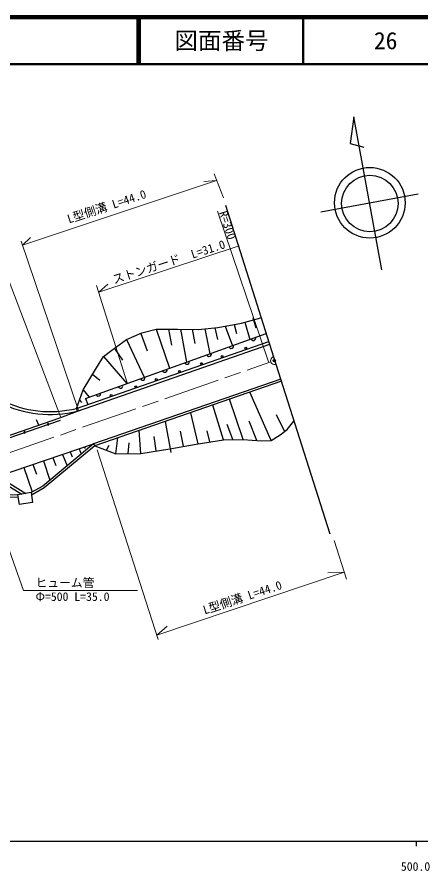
# Model space of a CAD drawing. Units: millimetres, scale not verified. Extents: x 40000 to 680000, y 20000 to 380000.
# Drawn here: x 483193 to 568985, y 198715 to 380000 of the extents above; entities that cross this region are included whole.
import ezdxf
from ezdxf.enums import TextEntityAlignment as Align

# ---------------------------------------------------------------- set-up
doc = ezdxf.new("R2010")
doc.units = ezdxf.units.MM
doc.header["$LTSCALE"] = 1000
doc.header["$PDMODE"] = 32
doc.header["$PDSIZE"] = 500
doc.linetypes.add('CHAIN', pattern=[18.5, 12, -1.5, 3.5, -1.5])
for name, color, linetype, lineweight in [('M-BGD', 7, 'Continuous', 25), ('M-BMK', 2, 'CHAIN', 13), ('M-STR-HTXT', 7, 'Continuous', 13), ('M-TTL', 2, 'Continuous', 13), ('M-TTL-BAND', 7, 'Continuous', 25), ('M-TTL-LINE', 7, 'Continuous', 50), ('M-TTL-TXT', 7, 'Continuous', 50)]:
    doc.layers.add(name, color=color, linetype=linetype, lineweight=lineweight)
doc.layers.add('M-OTRS', color=6, linetype='Continuous')
doc.styles.add('ＭＳ ゴシック', font='')
doc.styles.get('ＭＳ ゴシック').set_extended_font_data('MS Gothic')

msp = doc.modelspace()

# ---------------------------------------------------------------- linework, layer by layer
at = {"layer": 'M-BGD'}
for p, q in [((554757, 358799), (553945, 353191)), ((560689, 326307), (554757, 358799)), ((553945, 353191), (556825, 352348)), ((547756, 338685), (568414, 342457)), ((527440, 340061), (537697, 307844)), ((530861, 315005), (534975, 316157)), ((533247, 316239), (533905, 314018)), ((509718, 312948), (512762, 313771)), ((512762, 313771), (517287, 313771)), ((512762, 313771), (515598, 305457)), ((515371, 313771), (515971, 310316)), ((517287, 313771), (521647, 313689)), ((517923, 313759), (519157, 306733)), ((520385, 313713), (520989, 310727)), ((521647, 313689), (525843, 314100)), ((523061, 313827), (524142, 308520)), ((525229, 314040), (525761, 311550)), ((525843, 314100), (530861, 315005)), ((527383, 314378), (528926, 310235)), ((529326, 314728), (529833, 312825)), ((531592, 315210), (532646, 311568)), ((497696, 299040), (536137, 312820)), ((506427, 311550), (509718, 312948)), ((509463, 312840), (510829, 309164)), ((495829, 296921), (536690, 311145)), ((496000, 296345), (536888, 310578)), ((503301, 309246), (506427, 311550)), ((506427, 311550), (510218, 303528)), ((501573, 307930), (503301, 309246)), ((503870, 309665), (505563, 307189)), ((500093, 305544), (501573, 307930)), ((501573, 307930), (506517, 302202)), ((537697, 307844), (538180, 306328)), ((497213, 300855), (500093, 305544)), ((538180, 306328), (549652, 270297)), ((499242, 304159), (500751, 302911)), ((539189, 303138), (499452, 289399)), ((539352, 302665), (499702, 288956)), ((495829, 296921), (497213, 300855)), ((497213, 300855), (498483, 299322)), ((537196, 290077), (532641, 300345)), ((496472, 298749), (496910, 298150)), ((497696, 299040), (498216, 297752)), ((527077, 290242), (524776, 297625)), ((531191, 290324), (528335, 298856)), ((455054, 296612), (484177, 278707)), ((455368, 297124), (485084, 278854)), ((492297, 294905), (496000, 296345)), ((496000, 296345), (495829, 296921)), ((521630, 289398), (520097, 296008)), ((540037, 292049), (538307, 295548)), ((416445, 268826), (492297, 294905)), ((416990, 268451), (492431, 294448)), ((487826, 293368), (487346, 294489)), ((515929, 287568), (514694, 294139)), ((534102, 290076), (532507, 294232)), ((540569, 292463), (541968, 294191)), ((509471, 287362), (509149, 292222)), ((518554, 288864), (517945, 292052)), ((524142, 289787), (523581, 292134)), ((529002, 290280), (527859, 293533)), ((539088, 291311), (540569, 292463)), ((504206, 287280), (504613, 290654)), ((512752, 287887), (512310, 290982)), ((521236, 289337), (527077, 290242)), ((527077, 290242), (531191, 290324)), ((531191, 290324), (535057, 289995)), ((535057, 289995), (537196, 290077)), ((537196, 290077), (539088, 291311)), ((468437, 278827), (499452, 289399)), ((499452, 289399), (488634, 280431)), ((499702, 288956), (488919, 280018)), ((496368, 288347), (496823, 287219)), ((497468, 288722), (497624, 288391)), ((499452, 289399), (499702, 288956)), ((499702, 288956), (504206, 287280)), ((502170, 288038), (502766, 289131)), ((506806, 287321), (507003, 289584)), ((509471, 287362), (515642, 288350)), ((515642, 288350), (521236, 289337)), ((490769, 286439), (491413, 284771)), ((492856, 287150), (493842, 284748)), ((494501, 287711), (494910, 286663)), ((504206, 287280), (509471, 287362)), ((486521, 284991), (487300, 282961)), ((488790, 285764), (490142, 281681)), ((484595, 284334), (486427, 279179)), ((488634, 280431), (486160, 279027)), ((488919, 280018), (486407, 278593)), ((483282, 278562), (479379, 278457)), ((483362, 278064), (479410, 277957)), ((486160, 279027), (483282, 278562)), ((483282, 278562), (483616, 276493)), ((486160, 279027), (486495, 276958)), ((486495, 276958), (483616, 276493))]:
    msp.add_line(p, q, dxfattribs=at)
for centre, radius in [((558127, 340579), 7500), ((558146, 340422), 6000), ((531756, 309693), 200), ((522357, 306423), 200), ((526738, 307945), 200), ((517667, 304757), 200), ((512772, 303071), 200), ((508391, 301528), 200), ((503167, 299677), 200)]:
    msp.add_circle(centre, radius, dxfattribs=at)
for centre, radius, start, end in [((533390, 311835), 500, 199.72177, 19.72177), ((528683, 310148), 500, 199.72177, 19.72177), ((523977, 308461), 500, 199.72177, 19.72177), ((519270, 306773), 500, 199.72177, 19.72177), ((514563, 305086), 500, 199.72177, 19.72177), ((509857, 303399), 500, 199.72177, 19.72177), ((505150, 301711), 500, 199.72177, 19.72177), ((500443, 300024), 500, 199.72177, 19.72177), ((490217, 319714), 24073, 243.57745, 283.89901), ((490217, 319714), 23473, 243.51919, 283.83173), ((489786, 293536), 150, 0, 180), ((484775, 291810), 150, 0, 180), ((489786, 293536), 150, 180, 0), ((484775, 291810), 150, 180, 0)]:
    msp.add_arc(centre, radius, start, end, dxfattribs=at)
at = {"layer": 'M-BMK'}
msp.add_line((444691, 274693), (537101, 306798), dxfattribs=at)
at = {"layer": 'M-OTRS'}
msp.add_point((537857, 307060), dxfattribs=at)
at = {"layer": 'M-STR-HTXT'}
for p, q in [((527010, 341609), (525036, 346710)), ((484351, 331551), (525590, 345279)), ((525590, 345279), (522897, 345064)), ((536574, 306788), (525797, 338791)), ((496241, 296443), (484065, 332395)), ((484351, 331551), (486040, 333217)), ((492457, 294962), (478965, 330503)), ((500536, 321599), (530360, 331453)), ((506554, 302342), (500085, 323044)), ((500536, 321599), (502477, 323280)), ((500190, 288134), (513189, 247821)), ((475345, 284102), (484559, 258270)), ((550539, 268882), (553172, 260656)), ((552696, 262142), (512872, 248803)), ((552696, 262142), (549223, 261972)), ((484559, 258270), (508746, 258270)), ((512872, 248803), (515081, 250701))]:
    msp.add_line(p, q, dxfattribs=at)
msp.add_arc((537857, 307060), 800, 101.50962, 293.81294, dxfattribs=at)
at = {"layer": 'M-TTL', "lineweight": 140}
msp.add_line((680000, 380000), (40000, 380000), dxfattribs=at)
at = {"layer": 'M-TTL-BAND'}
for p, q in [((40000, 205000), (579000, 205000)), ((568000, 205000), (568000, 204000))]:
    msp.add_line(p, q, dxfattribs=at)
at = {"layer": 'M-TTL-LINE'}
for p, q in [((508747, 380000), (508747, 370000)), ((509247, 380000), (509247, 370000)), ((543997, 380000), (543997, 370000)), ((40000, 370000), (680000, 370000))]:
    msp.add_line(p, q, dxfattribs=at)

# ---------------------------------------------------------------- texts
at = {"layer": 'M-STR-HTXT', "style": 'ＭＳ ゴシック'}
for s, rotation, p in [('L型側溝 L=44.0', 18.318, (494397, 335652)), ('R=300', 288.289, (525561, 338320)), ('ヒューム管', 0.002, (487118, 258423)), ('L型側溝 L=44.0', 18.318, (523226, 252634)), ('Φ=500 L=35.0', 0.002, (487118, 255487))]:
    msp.add_text(s, height=1833, rotation=rotation, dxfattribs=at).set_placement(p, align=Align.BOTTOM_LEFT)
msp.add_text('ストンガード\u3000L=31.0', height=1833, rotation=17.867, dxfattribs=at).set_placement((527763, 330462), align=Align.BOTTOM_RIGHT)
at = {"layer": 'M-TTL-BAND', "style": 'ＭＳ ゴシック'}
msp.add_text('500.0', height=1833, dxfattribs=at).set_placement((567844, 198195), align=Align.BOTTOM_CENTER)
at = {"layer": 'M-TTL-TXT', "style": 'ＭＳ ゴシック'}
for s, p in [('図面番号', (526622, 375000)), ('26', (561497, 375000))]:
    msp.add_text(s, height=3666, dxfattribs=at).set_placement(p, align=Align.MIDDLE_CENTER)

doc.saveas('drawing.dxf')
